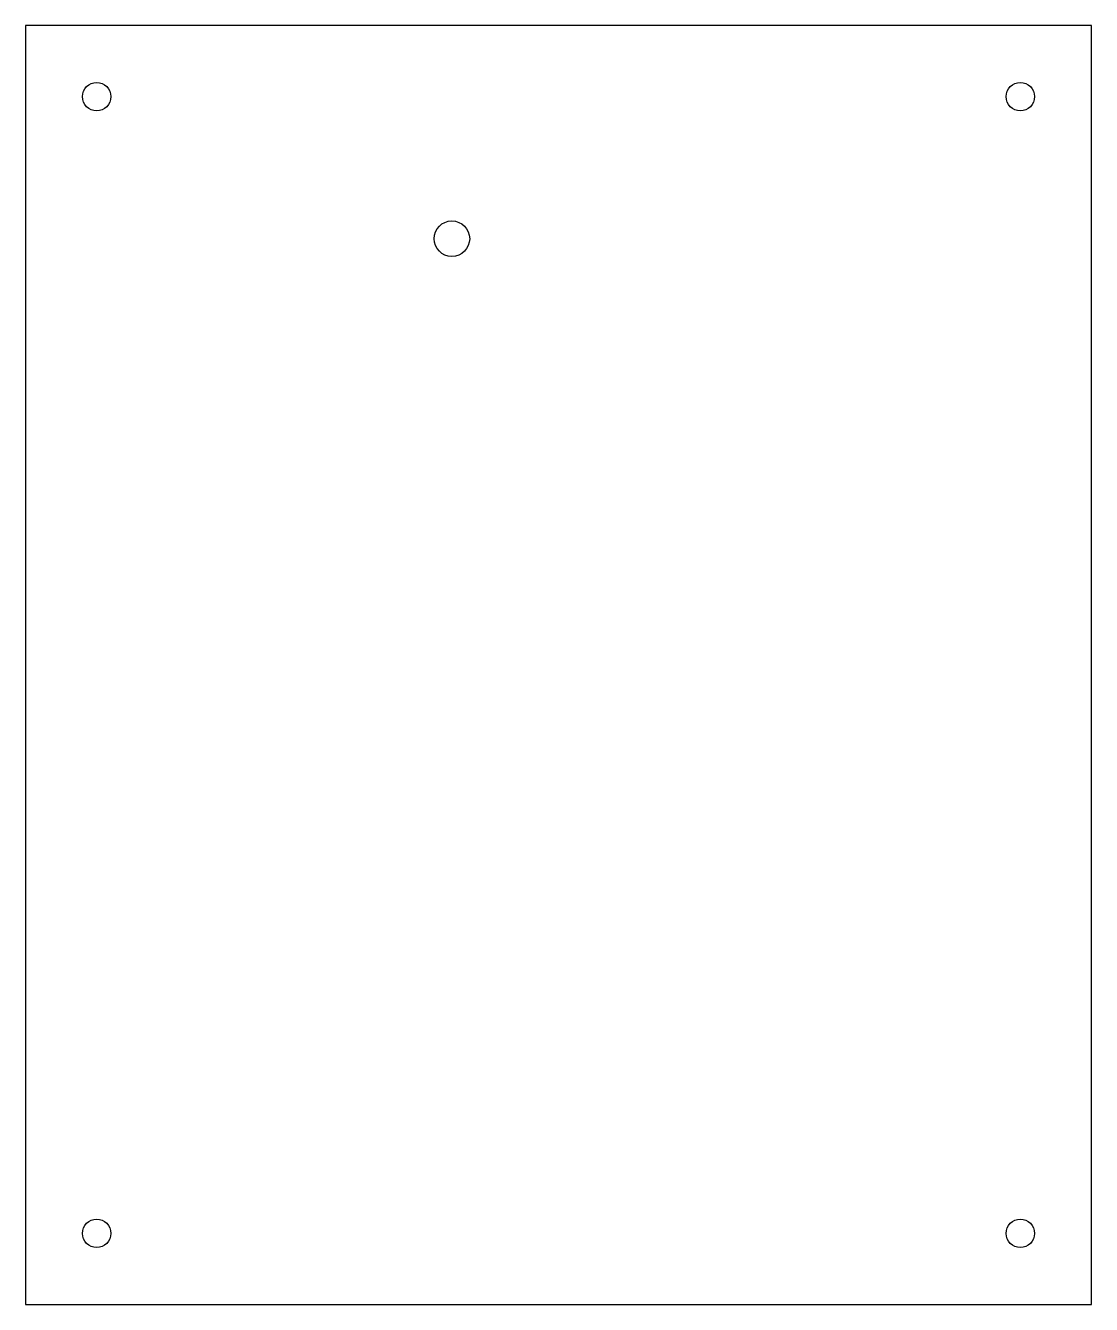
# Model space of a CAD drawing. Header units: millimetres. Extents: x -30.2 to 44.8, y -7 to 83.
import ezdxf

# ---------------------------------------------------------------- set-up
doc = ezdxf.new("R2010")
doc.units = ezdxf.units.MM
doc.layers.get('0').update_dxf_attribs({"linetype": 'CONTINUOUS'})

msp = doc.modelspace()

# ---------------------------------------------------------------- linework, layer by layer
msp.add_lwpolyline([(-30.225, -7), (44.775, -7), (44.775, 83), (-30.225, 83)], close=True)
for centre, radius in [((-25.225, 78), 1), ((39.775, 78), 1), ((-0.225, 68), 1.25), ((-25.225, -2), 1), ((39.775, -2), 1)]:
    msp.add_circle(centre, radius)

doc.saveas('drawing.dxf')
